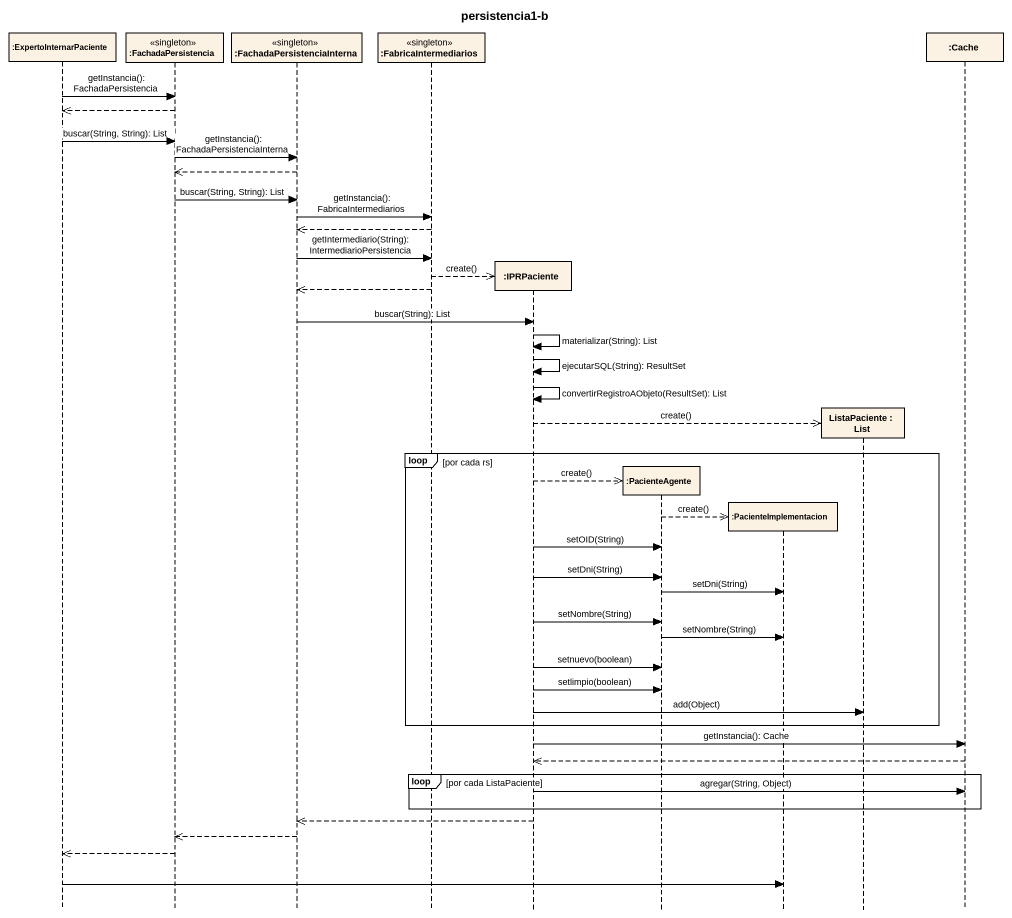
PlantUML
@startuml
title persistencia1-b
hide footbox
participant ":ExpertoInternarPaciente" as ExpertoInternarPaciente
participant ":FachadaPersistencia" as FachadaPersistencia <<singleton>>
participant ":FachadaPersistenciaInterna" as FachadaPersistenciaInterna <<singleton>>
participant ":FabricaIntermediarios" as FabricaIntermediarios <<singleton>>
participant ":IPRPaciente" as IPRPaciente
participant ":PacienteAgente" as PacienteAgente
participant ":PacienteImplementacion" as PacienteImplementacion
participant "ListaPaciente : List" as ListaPaciente
participant ":Cache" as Cache

ExpertoInternarPaciente -> FachadaPersistencia : getInstancia(): FachadaPersistencia
FachadaPersistencia -->> ExpertoInternarPaciente
ExpertoInternarPaciente -> FachadaPersistencia : buscar(String, String): List
FachadaPersistencia -> FachadaPersistenciaInterna : getInstancia(): FachadaPersistenciaInterna
FachadaPersistenciaInterna -->> FachadaPersistencia
FachadaPersistencia -> FachadaPersistenciaInterna : buscar(String, String): List
FachadaPersistenciaInterna -> FabricaIntermediarios : getInstancia(): FabricaIntermediarios
FabricaIntermediarios -->> FachadaPersistenciaInterna
FachadaPersistenciaInterna -> FabricaIntermediarios : getIntermediario(String): IntermediarioPersistencia
FabricaIntermediarios -->> IPRPaciente ** : create()
FabricaIntermediarios -->> FachadaPersistenciaInterna
FachadaPersistenciaInterna -> IPRPaciente : buscar(String): List
IPRPaciente -> IPRPaciente : materializar(String): List
IPRPaciente -> IPRPaciente : ejecutarSQL(String): ResultSet
IPRPaciente -> IPRPaciente : convertirRegistroAObjeto(ResultSet): List
IPRPaciente -->> ListaPaciente ** : create()
loop por cada rs
  IPRPaciente -->> PacienteAgente ** : create()
  PacienteAgente -->> PacienteImplementacion ** : create()
  IPRPaciente -> PacienteAgente : setOID(String)
  IPRPaciente -> PacienteAgente : setDni(String)
  PacienteAgente -> PacienteImplementacion : setDni(String)
  IPRPaciente -> PacienteAgente : setNombre(String)
  PacienteAgente -> PacienteImplementacion : setNombre(String)
  IPRPaciente -> PacienteAgente : setnuevo(boolean)
  IPRPaciente -> PacienteAgente : setlimpio(boolean)
  IPRPaciente -> ListaPaciente : add(Object)
end
IPRPaciente -> Cache : getInstancia(): Cache
Cache -->> IPRPaciente
loop por cada ListaPaciente
  IPRPaciente -> Cache : agregar(String, Object)
end
IPRPaciente -->> FachadaPersistenciaInterna
FachadaPersistenciaInterna -->> FachadaPersistencia
FachadaPersistencia -->> ExpertoInternarPaciente
ExpertoInternarPaciente -> PacienteImplementacion
@enduml
